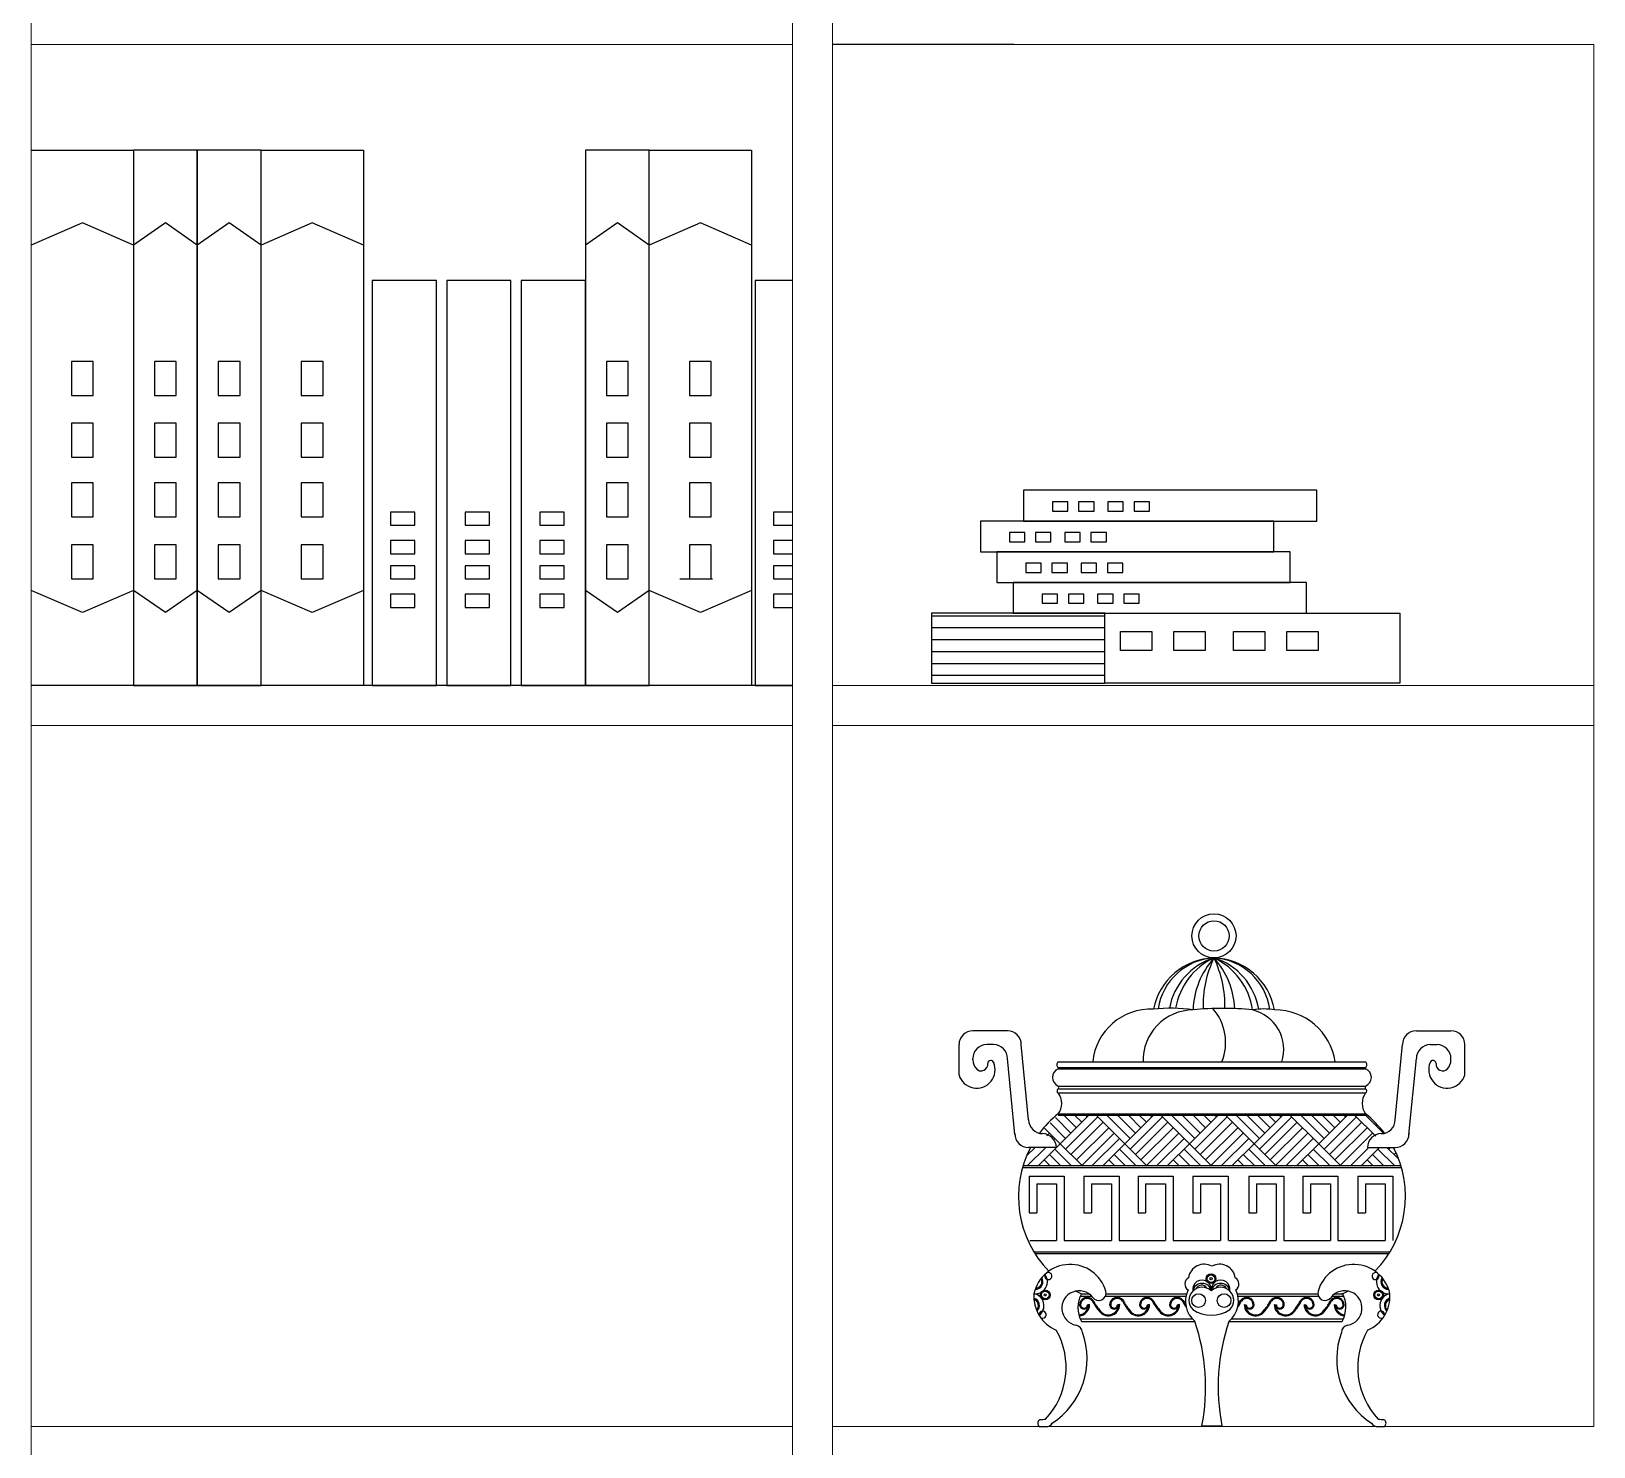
# Model space of a CAD drawing. Header units: millimetres. Extents: x 757294 to 891425, y -262592 to 287632.
# Drawn here: x 840401 to 841181, y -222654 to -221947 of the extents above; entities that cross this region are included whole.
import ezdxf

# ---------------------------------------------------------------- set-up
doc = ezdxf.new("R2010")
doc.units = ezdxf.units.MM
doc.header["$LTSCALE"] = 4
doc.layers.add('家具内线', color=8, linetype='Continuous')
doc.layers.add('家具外线', color=4, linetype='Continuous')
doc.layers.add('家具外轮廓线', color=3, linetype='Continuous', lineweight=15)

# ---------------------------------------------------------------- blocks, each defined once
blk = doc.blocks.new('3')
at = {"layer": '家具内线'}
for p, q in [((94666.8, 5609.67), (94858.61, 5609.67)), ((94666.8, 5608.8), (94858.61, 5608.8)), ((94666.8, 5598), (94858.61, 5598)), ((94666.8, 5596.28), (94858.61, 5596.28)), ((94666.8, 5593.68), (94858.61, 5593.68)), ((94674.77, 5568.66), (94665.16, 5578.28)), ((94666.8, 5580.72), (94858.61, 5580.72)), ((94666.8, 5579.86), (94858.61, 5579.86)), ((94668.05, 5561.94), (94685.97, 5579.86)), ((94678.13, 5572.02), (94670.3, 5579.86)), ((94671.41, 5558.58), (94691.57, 5578.74)), ((94681.49, 5575.38), (94677.02, 5579.86)), ((94684.85, 5578.74), (94683.74, 5579.86)), ((94708.37, 5561.94), (94690.46, 5579.86)), ((94711.73, 5565.3), (94697.18, 5579.86)), ((94715.09, 5568.66), (94703.9, 5579.86)), ((94708.37, 5561.94), (94726.29, 5579.86)), ((94718.45, 5572.02), (94710.62, 5579.86)), ((94711.73, 5558.58), (94731.9, 5578.74)), ((94721.81, 5575.38), (94717.34, 5579.86)), ((94725.17, 5578.74), (94724.06, 5579.86)), ((94748.7, 5561.94), (94730.78, 5579.86)), ((94752.06, 5565.3), (94737.5, 5579.86)), ((94755.42, 5568.66), (94744.22, 5579.86)), ((94748.7, 5561.94), (94766.61, 5579.86)), ((94758.78, 5572.02), (94750.94, 5579.86)), ((94752.06, 5558.58), (94772.22, 5578.74)), ((94762.14, 5575.38), (94757.66, 5579.86)), ((94765.5, 5578.74), (94764.38, 5579.86)), ((94789.02, 5561.94), (94771.1, 5579.86)), ((94792.38, 5565.3), (94777.82, 5579.86)), ((94795.74, 5568.66), (94784.54, 5579.86)), ((94789.02, 5561.94), (94806.94, 5579.86)), ((94799.1, 5572.02), (94791.26, 5579.86)), ((94792.38, 5558.58), (94812.54, 5578.74)), ((94802.46, 5575.38), (94797.98, 5579.86)), ((94805.82, 5578.74), (94804.7, 5579.86)), ((94829.34, 5561.94), (94811.42, 5579.86)), ((94832.7, 5565.3), (94818.14, 5579.86)), ((94836.06, 5568.66), (94824.86, 5579.86)), ((94829.34, 5561.94), (94847.26, 5579.86)), ((94839.42, 5572.02), (94831.58, 5579.86)), ((94832.7, 5558.58), (94852.86, 5578.74)), ((94842.78, 5575.38), (94838.3, 5579.86)), ((94846.14, 5578.74), (94845.02, 5579.86)), ((94864.94, 5566.66), (94851.75, 5579.86)), ((94869.95, 5568.38), (94858.47, 5579.86)), ((94668.05, 5561.94), (94658.32, 5571.68)), ((94659.62, 5566.96), (94661.33, 5568.66)), ((94671.41, 5565.3), (94661.74, 5574.98)), ((94674.77, 5555.22), (94694.93, 5575.38)), ((94678.13, 5551.86), (94698.29, 5572.02)), ((94681.49, 5548.5), (94701.65, 5568.66)), ((94715.09, 5555.22), (94735.26, 5575.38)), ((94718.45, 5551.86), (94738.62, 5572.02)), ((94721.81, 5548.5), (94741.98, 5568.66)), ((94755.42, 5555.22), (94775.58, 5575.38)), ((94758.78, 5551.86), (94778.94, 5572.02)), ((94762.14, 5548.5), (94782.3, 5568.66)), ((94795.74, 5555.22), (94815.9, 5575.38)), ((94799.1, 5551.86), (94819.26, 5572.02)), ((94802.46, 5548.5), (94822.62, 5568.66)), ((94836.06, 5555.22), (94856.22, 5575.38)), ((94839.42, 5551.86), (94859.58, 5572.02)), ((94842.78, 5548.5), (94862.94, 5568.66)), ((94647.53, 5554.86), (94652.33, 5559.66)), ((94647.71, 5548.32), (94659.05, 5559.66)), ((94654.43, 5548.32), (94668.05, 5561.94)), ((94663.7, 5564.31), (94664.69, 5565.3)), ((94674.95, 5548.32), (94664.69, 5558.58)), ((94681.67, 5548.32), (94668.05, 5561.94)), ((94688.03, 5548.32), (94705.01, 5565.3)), ((94694.75, 5548.32), (94708.37, 5561.94)), ((94715.27, 5548.32), (94705.01, 5558.58)), ((94721.99, 5548.32), (94708.37, 5561.94)), ((94728.36, 5548.32), (94745.34, 5565.3)), ((94735.08, 5548.32), (94748.7, 5561.94)), ((94755.59, 5548.32), (94745.34, 5558.58)), ((94762.32, 5548.32), (94748.7, 5561.94)), ((94768.68, 5548.32), (94785.66, 5565.3)), ((94775.4, 5548.32), (94789.02, 5561.94)), ((94795.92, 5548.32), (94785.66, 5558.58)), ((94802.64, 5548.32), (94789.02, 5561.94)), ((94809, 5548.32), (94825.98, 5565.3)), ((94815.72, 5548.32), (94829.34, 5561.94)), ((94836.24, 5548.32), (94825.98, 5558.58)), ((94842.96, 5548.32), (94829.34, 5561.94)), ((94849.32, 5548.32), (94860.66, 5559.66)), ((94856.04, 5548.32), (94867.38, 5559.66)), ((94876.56, 5548.32), (94866.3, 5558.58)), ((94878.68, 5552.93), (94871.95, 5559.66)), ((94873.02, 5558.58), (94874.1, 5559.66)), ((94644.85, 5548.32), (94880.56, 5548.32)), ((94654.79, 5548.32), (94654.61, 5548.5)), ((94661.51, 5548.32), (94657.97, 5551.86)), ((94668.23, 5548.32), (94661.33, 5555.22)), ((94695.11, 5548.32), (94694.93, 5548.5)), ((94701.83, 5548.32), (94698.29, 5551.86)), ((94708.55, 5548.32), (94701.65, 5555.22)), ((94735.43, 5548.32), (94735.26, 5548.5)), ((94742.15, 5548.32), (94738.62, 5551.86)), ((94748.87, 5548.32), (94741.98, 5555.22)), ((94775.76, 5548.32), (94775.58, 5548.5)), ((94782.48, 5548.32), (94778.94, 5551.86)), ((94789.2, 5548.32), (94782.3, 5555.22)), ((94816.08, 5548.32), (94815.9, 5548.5)), ((94822.8, 5548.32), (94819.26, 5551.86)), ((94829.52, 5548.32), (94822.62, 5555.22)), ((94856.4, 5548.32), (94856.22, 5548.5)), ((94863.12, 5548.32), (94859.58, 5551.86)), ((94869.84, 5548.32), (94862.94, 5555.22)), ((94876.38, 5555.22), (94877.34, 5556.19)), ((94644.85, 5547.24), (94880.56, 5547.24)), ((94648.61, 5541.72), (94648.61, 5518.83)), ((94648.61, 5541.72), (94670.52, 5541.72)), ((94670.52, 5541.72), (94670.52, 5501.61)), ((94682.89, 5541.72), (94682.89, 5518.83)), ((94682.89, 5541.72), (94704.8, 5541.72)), ((94704.8, 5541.72), (94704.8, 5501.61)), ((94716.62, 5541.72), (94716.62, 5518.83)), ((94716.62, 5541.72), (94738.52, 5541.72)), ((94738.52, 5541.72), (94738.52, 5501.61)), ((94750.9, 5541.72), (94750.9, 5518.83)), ((94750.9, 5541.72), (94772.8, 5541.72)), ((94772.8, 5541.72), (94772.8, 5501.61)), ((94785.73, 5541.72), (94785.73, 5518.83)), ((94785.73, 5541.72), (94807.64, 5541.72)), ((94807.64, 5541.72), (94807.64, 5501.61)), ((94819.46, 5541.72), (94819.46, 5518.83)), ((94819.46, 5541.72), (94841.36, 5541.72)), ((94841.36, 5541.72), (94841.36, 5501.61)), ((94853.74, 5541.72), (94853.74, 5518.83)), ((94853.74, 5541.72), (94875.64, 5541.72)), ((94875.64, 5541.72), (94875.64, 5501.61)), ((94653.37, 5536.97), (94653.37, 5518.83)), ((94653.37, 5536.97), (94665.77, 5536.97)), ((94665.77, 5536.97), (94665.77, 5501.63)), ((94687.65, 5536.97), (94687.65, 5518.83)), ((94687.65, 5536.97), (94700.05, 5536.97)), ((94700.05, 5536.97), (94700.05, 5501.63)), ((94721.37, 5536.97), (94721.37, 5518.83)), ((94721.37, 5536.97), (94733.77, 5536.97)), ((94733.77, 5536.97), (94733.77, 5501.63)), ((94755.65, 5536.97), (94755.65, 5518.83)), ((94755.65, 5536.97), (94768.05, 5536.97)), ((94768.05, 5536.97), (94768.05, 5501.63)), ((94790.49, 5536.97), (94790.49, 5518.83)), ((94790.49, 5536.97), (94802.88, 5536.97)), ((94802.88, 5536.97), (94802.88, 5501.63)), ((94824.21, 5536.97), (94824.21, 5518.83)), ((94824.21, 5536.97), (94836.61, 5536.97)), ((94836.61, 5536.97), (94836.61, 5501.63)), ((94858.49, 5536.97), (94858.49, 5518.83)), ((94858.49, 5536.97), (94870.89, 5536.97)), ((94870.89, 5536.97), (94870.89, 5501.63)), ((94648.61, 5518.83), (94653.37, 5518.83)), ((94682.89, 5518.83), (94687.65, 5518.83)), ((94716.62, 5518.83), (94721.37, 5518.83)), ((94750.9, 5518.83), (94755.65, 5518.83)), ((94785.73, 5518.83), (94790.49, 5518.83)), ((94819.46, 5518.83), (94824.21, 5518.83)), ((94853.74, 5518.83), (94858.49, 5518.83)), ((94649.07, 5501.63), (94665.77, 5501.63)), ((94670.52, 5501.63), (94700.05, 5501.63)), ((94704.8, 5501.63), (94733.77, 5501.63)), ((94738.52, 5501.63), (94768.05, 5501.63)), ((94773.36, 5501.63), (94802.88, 5501.63)), ((94807.64, 5501.63), (94836.61, 5501.63)), ((94841.36, 5501.63), (94870.89, 5501.63)), ((94652.29, 5494.54), (94873.12, 5494.54)), ((94652.29, 5493.46), (94873.12, 5493.46)), ((94680.57, 5466.89), (94687.7, 5466.89)), ((94686.39, 5461.59), (94685.1, 5461.53)), ((94696.22, 5466.89), (94746.49, 5466.89)), ((94705.15, 5461.59), (94703.85, 5461.53)), ((94723.79, 5461.59), (94722.5, 5461.53)), ((94742.55, 5461.59), (94741.25, 5461.53)), ((94778.54, 5466.89), (94829.19, 5466.89)), ((94782.87, 5461.59), (94784.17, 5461.53)), ((94801.62, 5461.59), (94802.92, 5461.53)), ((94820.27, 5461.59), (94821.56, 5461.53)), ((94837.71, 5466.89), (94844.96, 5466.89)), ((94839.02, 5461.59), (94840.32, 5461.53)), ((94680.57, 5452.64), (94750.56, 5452.64)), ((94774.85, 5452.64), (94844.72, 5452.64))]:
    blk.add_line(p, q, dxfattribs=at)
for centre, radius in [((94762.18, 5477.77), 3.02), ((94762.18, 5477.77), 2.37), ((94658.7, 5467.62), 3.02), ((94658.7, 5467.62), 2.37), ((94762.18, 5477.77), 0.646), ((94866.72, 5467.62), 3.02), ((94866.72, 5467.62), 2.37), ((94658.7, 5467.62), 0.646), ((94754.42, 5464.11), 4.28), ((94770.27, 5464.11), 4.28), ((94866.72, 5467.62), 0.646)]:
    blk.add_circle(centre, radius, dxfattribs=at)
for centre, radius, start, end in [((94766.1, 5640.66), 37.32, 93.21605, 171.42005), ((94775.96, 5639.34), 40.4, 107.21268, 169.69009), ((94781.95, 5639.41), 42.49, 114.98327, 170.365), ((94801.42, 5644.09), 50.45, 137.87992, 178.37068), ((94823.8, 5648.6), 66.6, 153.88051, 182.18535), ((94761.91, 5640.66), 37.32, 8.12028, 86.78395), ((94752.05, 5639.34), 40.4, 9.46806, 72.78732), ((94746.06, 5639.41), 42.49, 8.26926, 65.01673), ((94726.58, 5644.09), 50.45, 2.54792, 42.12008), ((94704.2, 5648.6), 66.6, 358.17451, 26.11949), ((94751.34, 5613.98), 31.55, 90.63177, 181.54824), ((94739.64, 5625.3), 31.66, 337.37885, 41.73116), ((94782.11, 5620.83), 25.41, 342.35647, 76.37013), ((94652.55, 5475.9), 7.53, 263.29854, 37.59696), ((94660.63, 5479.38), 2.21, 148.92537, 111.20608), ((94864.79, 5479.38), 2.21, 68.79392, 31.07463), ((94872.87, 5475.9), 7.53, 142.40304, 276.70146), ((94652.58, 5475.9), 4.72, 268.29457, 32.54269), ((94652.58, 5475.9), 4.07, 271.34193, 29.49533), ((94756.57, 5464.3), 8.19, 45.19367, 225.1496), ((94756.55, 5471.03), 5.86, 350.91196, 189.45334), ((94756.56, 5468.95), 5.9, 11.33469, 169.03061), ((94756.29, 5470.01), 3.72, 31.58811, 154.14683), ((94768.14, 5471.03), 5.86, 350.54666, 189.08804), ((94768.13, 5468.95), 5.9, 10.96939, 168.66531), ((94768.11, 5464.3), 8.19, 314.8504, 134.80633), ((94768.4, 5470.01), 3.72, 25.85317, 148.41189), ((94872.84, 5475.9), 4.72, 147.45731, 271.70543), ((94872.84, 5475.9), 4.07, 150.50467, 268.65807), ((94650.39, 5461), 4.72, 311.98154, 74.75176), ((94650.39, 5461), 7.53, 305.94578, 80.24421), ((94650.39, 5461), 4.07, 315.15727, 71.57602), ((94650.39, 5461), 7.53, 308.79453, 77.93877), ((94679.31, 5461.64), 6.44, 273.95825, 359.66373), ((94679.31, 5461.64), 7.09, 275.14872, 359.66373), ((94684.85, 5461.43), 4.71, 35.27679, 183.26207), ((94682.93, 5461.6), 2.81, 188.95701, 359.3134), ((94684.85, 5461.43), 4.06, 35.27679, 183.26207), ((94682.93, 5461.6), 2.16, 188.91024, 358.36465), ((94711.78, 5475.42), 26.34, 206.03802, 221.16866), ((94711.78, 5475.42), 25.69, 206.03802, 221.16866), ((94698.06, 5461.64), 7.09, 209.01578, 359.66373), ((94698.06, 5461.64), 6.44, 209.01578, 359.66373), ((94703.61, 5461.43), 4.71, 35.27679, 183.26207), ((94701.69, 5461.6), 2.81, 188.95701, 359.3134), ((94703.61, 5461.43), 4.06, 35.27679, 183.26207), ((94701.69, 5461.6), 2.17, 188.95701, 358.31568), ((94730.53, 5475.42), 26.34, 206.03802, 221.16866), ((94730.53, 5475.42), 25.69, 206.03802, 221.16866), ((94716.71, 5461.64), 7.09, 209.01578, 359.66373), ((94716.71, 5461.64), 6.44, 209.01578, 359.66373), ((94722.25, 5461.43), 4.71, 35.27679, 183.26207), ((94720.33, 5461.6), 2.81, 188.95701, 359.3134), ((94722.25, 5461.43), 4.06, 35.27679, 183.26207), ((94720.33, 5461.6), 2.16, 188.91024, 358.36465), ((94749.18, 5475.42), 26.34, 206.03802, 221.16866), ((94749.18, 5475.42), 25.69, 206.03802, 221.16866), ((94735.46, 5461.64), 7.09, 209.01578, 359.66373), ((94735.46, 5461.64), 6.44, 209.01578, 359.66373), ((94741.01, 5461.43), 4.71, 35.27679, 183.26207), ((94739.08, 5461.6), 2.81, 188.95701, 359.3134), ((94741.01, 5461.43), 4.06, 35.27679, 183.26207), ((94739.08, 5461.6), 2.17, 188.95701, 358.31568), ((94767.93, 5475.42), 26.34, 206.03802, 215.9141), ((94767.93, 5475.42), 25.69, 206.03802, 212.71209), ((94757.48, 5475.42), 26.34, 324.0859, 333.96198), ((94757.48, 5475.42), 25.69, 327.28791, 333.96198), ((94784.41, 5461.43), 4.71, 356.73793, 144.72321), ((94784.41, 5461.43), 4.06, 356.73793, 144.72321), ((94789.96, 5461.64), 7.09, 180.33627, 330.98422), ((94789.96, 5461.64), 6.44, 180.33627, 330.98422), ((94786.33, 5461.6), 2.81, 180.6866, 351.04299), ((94786.33, 5461.6), 2.17, 181.68432, 351.04299), ((94776.23, 5475.42), 25.69, 318.83134, 333.96198), ((94776.23, 5475.42), 26.34, 318.83134, 333.96198), ((94803.16, 5461.43), 4.71, 356.73793, 144.72321), ((94803.16, 5461.43), 4.06, 356.73793, 144.72321), ((94808.71, 5461.64), 7.09, 180.33627, 330.98422), ((94808.71, 5461.64), 6.44, 180.33627, 330.98422), ((94805.08, 5461.6), 2.81, 180.6866, 351.04299), ((94805.08, 5461.6), 2.16, 181.63535, 351.08976), ((94794.88, 5475.42), 25.69, 318.83134, 333.96198), ((94794.88, 5475.42), 26.34, 318.83134, 333.96198), ((94821.81, 5461.43), 4.71, 356.73793, 144.72321), ((94821.81, 5461.43), 4.06, 356.73793, 144.72321), ((94827.35, 5461.64), 7.09, 180.33627, 330.98422), ((94827.35, 5461.64), 6.44, 180.33627, 330.98422), ((94823.73, 5461.6), 2.81, 180.6866, 351.04299), ((94823.73, 5461.6), 2.17, 181.68432, 351.04299), ((94813.63, 5475.42), 25.69, 318.83134, 333.96198), ((94813.63, 5475.42), 26.34, 318.83134, 333.96198), ((94840.56, 5461.43), 4.71, 356.73793, 144.72321), ((94840.56, 5461.43), 4.06, 356.73793, 144.72321), ((94846.11, 5461.64), 7.09, 180.33627, 264.85128), ((94846.11, 5461.64), 6.44, 180.33627, 266.04175), ((94842.48, 5461.6), 2.81, 180.6866, 351.04299), ((94842.48, 5461.6), 2.16, 181.63535, 351.08976), ((94875.02, 5461), 7.53, 99.75579, 234.05422), ((94875.02, 5461), 7.53, 102.06123, 231.20547), ((94875.02, 5461), 4.72, 105.24824, 228.01846), ((94875.02, 5461), 4.07, 108.42398, 224.84273), ((94657.1, 5455.35), 2.21, 232.0924, 194.37311), ((94762.34, 5475.95), 20.93, 236.52295, 303.47705), ((94868.31, 5455.35), 2.21, 345.62689, 307.9076)]:
    blk.add_arc(centre, radius, start, end, dxfattribs=at)
at = {"layer": '家具外线'}
for p, q in [((94635.14, 5632.48), (94613.54, 5632.48)), ((94890.27, 5632.48), (94911.87, 5632.48)), ((94604.9, 5604.84), (94604.9, 5623.84)), ((94626.5, 5623.84), (94622.18, 5623.84)), ((94648.35, 5576.94), (94643.78, 5623.84)), ((94877.06, 5576.94), (94881.63, 5623.84)), ((94898.91, 5623.84), (94903.23, 5623.84)), ((94920.51, 5604.84), (94920.51, 5623.84)), ((94613.54, 5614.35), (94613.54, 5615.2)), ((94639.77, 5567.84), (94635.14, 5615.2)), ((94666.8, 5613.12), (94858.61, 5613.12)), ((94666.8, 5609.67), (94666.8, 5608.8)), ((94858.61, 5609.67), (94858.61, 5608.8)), ((94885.65, 5567.84), (94890.27, 5615.2)), ((94911.87, 5614.35), (94911.87, 5615.2)), ((94665.63, 5559.66), (94648.35, 5559.66)), ((94665.63, 5559.66), (94665.63, 5559.66)), ((94859.78, 5559.66), (94859.78, 5559.66)), ((94859.78, 5559.66), (94877.06, 5559.66)), ((94681.32, 5468.4), (94685.9, 5468.4)), ((94696.62, 5468.4), (94746.87, 5468.4)), ((94778.54, 5468.4), (94828.8, 5468.4)), ((94839.51, 5468.4), (94844.25, 5468.4)), ((94681.32, 5451.12), (94752.06, 5451.12)), ((94773.35, 5451.12), (94843.94, 5451.12)), ((94756.49, 5386.03), (94768.92, 5386.03))]:
    blk.add_line(p, q, dxfattribs=at)
for radius in [13.77, 9.45]:
    blk.add_circle((94764, 5691.69), radius, dxfattribs=at)
for centre, radius, start, end in [((94765.05, 5638.46), 39.48, 91.51673, 169.07977), ((94762.96, 5638.46), 39.48, 10.31414, 88.48327), ((94724.47, 5609.76), 36.22, 87.13473, 174.66608), ((94737.12, 5554.07), 92.5, 81.37013, 96.72669), ((94769.55, 5467.14), 179.35, 84.06189, 95.93811), ((94795.09, 5603.62), 42.48, 80.54167, 99.4661), ((94802.07, 5607.59), 37.94, 8.39232, 90.40509), ((94613.54, 5623.84), 8.64, 90, 180), ((94635.14, 5623.84), 8.64, 0, 90), ((94890.27, 5623.84), 8.64, 90, 180), ((94911.87, 5623.84), 8.64, 0, 90), ((94622.18, 5615.2), 8.64, 90, 180), ((94626.5, 5615.2), 8.64, 0, 90), ((94898.91, 5615.2), 8.64, 90, 180), ((94903.23, 5615.2), 8.64, 0, 90), ((94615.92, 5608.22), 11.52, 197.05546, 22.84581), ((94621.41, 5614.2), 7.87, 178.93584, 225.88353), ((94618.72, 5611.62), 4.14, 219.95629, 7.53413), ((94624.73, 5612.08), 1.92, 14.62398, 177.53666), ((94669.09, 5603.4), 5.86, 112.93272, 247.06728), ((94668.1, 5611.4), 2.16, 126.8699, 233.1301), ((94857.32, 5611.4), 2.16, 306.8699, 53.1301), ((94856.33, 5603.4), 5.86, 292.93272, 67.06728), ((94909.5, 5608.22), 11.52, 157.15419, 342.94454), ((94900.68, 5612.08), 1.92, 2.46334, 165.37602), ((94906.7, 5611.62), 4.14, 172.46587, 320.04371), ((94904, 5614.2), 7.87, 314.11647, 1.06416), ((94665.65, 5597.14), 1.44, 323.1716, 36.8284), ((94859.76, 5597.14), 1.44, 143.1716, 216.8284), ((94667.55, 5594.98), 1.5, 120.05734, 239.94266), ((94658.21, 5587.2), 10.76, 322.97141, 37.02859), ((94867.2, 5587.2), 10.76, 142.97141, 217.02859), ((94857.86, 5594.98), 1.5, 300.05734, 59.94266), ((94708.29, 5528.99), 66.32, 128.72363, 143.40697), ((94817.13, 5528.99), 66.32, 36.59303, 51.27637), ((94648.35, 5568.3), 8.64, 180, 270), ((94656.99, 5576.94), 8.64, 180, 270), ((94656.99, 5559.66), 8.64, 0, 90), ((94868.42, 5559.66), 8.64, 90, 180), ((94868.42, 5576.94), 8.64, 270, 0), ((94877.06, 5568.3), 8.64, 270, 0), ((94708.29, 5528.99), 66.32, 152.45195, 224.50349), ((94817.13, 5528.99), 66.32, 315.49651, 27.54805), ((94674.27, 5463.58), 23.11, 16.11965, 167.9175), ((94757.87, 5477.04), 9.8, 60.39807, 172.04693), ((94767.55, 5477.04), 9.8, 7.95307, 119.60193), ((94851.15, 5463.58), 23.11, 12.0825, 163.88035), ((94679.88, 5459.4), 10.83, 38.26767, 259.45963), ((94708.29, 5528.99), 66.32, 242.72518, 246.00083), ((94692.08, 5468.79), 4.56, 216.07882, 15.40799), ((94750.25, 5474.48), 4.43, 118.09833, 236.5759), ((94762.28, 5463.69), 16.11, 153.89092, 231.27644), ((94762.92, 5463.67), 16.31, 309.74138, 25.85949), ((94775.16, 5474.48), 4.43, 303.4241, 61.90167), ((94833.34, 5468.79), 4.56, 164.59201, 323.92118), ((94845.53, 5459.4), 10.83, 280.54037, 141.73233), ((94817.13, 5528.99), 66.32, 294.11604, 297.27482), ((94674.45, 5466.72), 22.84, 175.72196, 247.15315), ((94696.93, 5459.76), 17.84, 151.03816, 208.96184), ((94828.49, 5460.05), 17.84, 329.99695, 28.96184), ((94850.97, 5466.72), 22.84, 292.84685, 4.27804), ((94630.79, 5410.17), 128, 349.12627, 18.65819), ((94894.63, 5410.17), 128, 161.34181, 190.87373), ((94624.69, 5422.41), 47.04, 316.65591, 29.6328), ((94637.06, 5427.68), 47.79, 302.94686, 20.14719), ((94677.28, 5444.14), 4.65, 0, 82.33974), ((94888.35, 5427.68), 47.79, 159.85281, 237.05314), ((94848.13, 5444.14), 4.65, 97.66026, 180), ((94900.72, 5422.41), 47.04, 150.3672, 223.34409), ((94656.85, 5387.63), 2.8, 130.30137, 228.35632), ((94657.72, 5422.66), 37.22, 265.79572, 272.87967), ((94648.14, 5500.64), 111.03, 273.61798, 275.54503), ((94659.59, 5389.42), 3.93, 262.20946, 331.96285), ((94865.83, 5389.42), 3.93, 208.03715, 277.79054), ((94867.7, 5422.66), 37.22, 267.12033, 274.20428), ((94877.27, 5500.64), 111.03, 264.45497, 266.38202), ((94868.56, 5387.63), 2.8, 311.64368, 49.69863)]:
    blk.add_arc(centre, radius, start, end, dxfattribs=at)

msp = doc.modelspace()

# ---------------------------------------------------------------- linework, layer by layer
at = {"layer": '家具内线'}
for p, q in [((840401.16, -222006.85), (840452.26, -222006.85)), ((840452.26, -222006.85), (840452.26, -222274.15)), ((840452.26, -222006.85), (840452.26, -222274.15)), ((840484.07, -222006.85), (840452.26, -222006.85)), ((840484.07, -222274.15), (840484.07, -222006.85)), ((840484.07, -222006.85), (840484.07, -222274.15)), ((840515.89, -222006.85), (840484.07, -222006.85)), ((840515.89, -222274.15), (840515.89, -222006.85)), ((840515.89, -222274.15), (840515.89, -222006.85)), ((840515.89, -222006.85), (840566.98, -222006.85)), ((840566.98, -222006.85), (840566.98, -222274.15)), ((840709.67, -222006.85), (840677.86, -222006.85)), ((840677.86, -222006.85), (840677.86, -222274.15)), ((840709.67, -222274.15), (840709.67, -222006.85)), ((840709.67, -222274.15), (840709.67, -222006.85)), ((840709.67, -222006.85), (840760.77, -222006.85)), ((840760.77, -222006.85), (840760.77, -222274.15)), ((840426.71, -222043.22), (840401.16, -222054.26)), ((840452.26, -222054.26), (840426.71, -222043.22)), ((840468.16, -222043.22), (840452.26, -222054.26)), ((840484.07, -222054.26), (840468.16, -222043.22)), ((840499.98, -222043.22), (840484.07, -222054.26)), ((840515.89, -222054.26), (840499.98, -222043.22)), ((840541.44, -222043.22), (840515.89, -222054.26)), ((840566.98, -222054.26), (840541.44, -222043.22)), ((840693.77, -222043.22), (840677.86, -222054.26)), ((840709.67, -222054.26), (840693.77, -222043.22)), ((840735.22, -222043.22), (840709.67, -222054.26)), ((840760.77, -222054.26), (840735.22, -222043.22)), ((840571.35, -222071.88), (840571.35, -222274.15)), ((840603.45, -222071.88), (840571.35, -222071.88)), ((840603.45, -222274.15), (840603.45, -222071.88)), ((840608.56, -222071.88), (840608.56, -222274.15)), ((840640.65, -222071.88), (840608.56, -222071.88)), ((840640.65, -222274.15), (840640.65, -222071.88)), ((840645.76, -222071.88), (840645.76, -222274.15)), ((840677.86, -222071.88), (840645.76, -222071.88)), ((840677.86, -222274.15), (840677.86, -222071.88)), ((840762.52, -222071.88), (840762.52, -222274.15)), ((840781.16, -222071.88), (840762.52, -222071.88)), ((840421.2, -222112.3), (840421.2, -222129.28)), ((840432.12, -222112.3), (840421.2, -222112.3)), ((840432.12, -222129.28), (840432.12, -222112.3)), ((840462.65, -222112.3), (840462.65, -222129.28)), ((840473.58, -222112.3), (840462.65, -222112.3)), ((840473.58, -222129.28), (840473.58, -222112.3)), ((840494.47, -222112.3), (840494.47, -222129.28)), ((840505.4, -222112.3), (840494.47, -222112.3)), ((840505.4, -222129.28), (840505.4, -222112.3)), ((840535.93, -222112.3), (840535.93, -222129.28)), ((840546.85, -222112.3), (840535.93, -222112.3)), ((840546.85, -222129.28), (840546.85, -222112.3)), ((840688.25, -222112.3), (840688.25, -222129.28)), ((840699.18, -222112.3), (840688.25, -222112.3)), ((840699.18, -222129.28), (840699.18, -222112.3)), ((840729.71, -222112.3), (840729.71, -222129.28)), ((840740.64, -222112.3), (840729.71, -222112.3)), ((840740.64, -222129.28), (840740.64, -222112.3)), ((840421.2, -222129.28), (840432.12, -222129.28)), ((840462.65, -222129.28), (840473.58, -222129.28)), ((840494.47, -222129.28), (840505.4, -222129.28)), ((840535.93, -222129.28), (840546.85, -222129.28)), ((840688.25, -222129.28), (840699.18, -222129.28)), ((840729.71, -222129.28), (840740.64, -222129.28)), ((840421.2, -222143.24), (840421.2, -222160.22)), ((840432.12, -222143.24), (840421.2, -222143.24)), ((840432.12, -222160.22), (840432.12, -222143.24)), ((840462.65, -222143.24), (840462.65, -222160.22)), ((840473.58, -222143.24), (840462.65, -222143.24)), ((840473.58, -222160.22), (840473.58, -222143.24)), ((840494.47, -222143.24), (840494.47, -222160.22)), ((840505.4, -222143.24), (840494.47, -222143.24)), ((840505.4, -222160.22), (840505.4, -222143.24)), ((840535.93, -222143.24), (840535.93, -222160.22)), ((840546.85, -222143.24), (840535.93, -222143.24)), ((840546.85, -222160.22), (840546.85, -222143.24)), ((840688.25, -222143.24), (840688.25, -222160.22)), ((840699.18, -222143.24), (840688.25, -222143.24)), ((840699.18, -222160.22), (840699.18, -222143.24)), ((840729.71, -222143.24), (840729.71, -222160.22)), ((840740.64, -222143.24), (840729.71, -222143.24)), ((840740.64, -222160.22), (840740.64, -222143.24)), ((840421.2, -222160.22), (840432.12, -222160.22)), ((840462.65, -222160.22), (840473.58, -222160.22)), ((840494.47, -222160.22), (840505.4, -222160.22)), ((840535.93, -222160.22), (840546.85, -222160.22)), ((840688.25, -222160.22), (840699.18, -222160.22)), ((840729.71, -222160.22), (840740.64, -222160.22)), ((840421.2, -222172.96), (840421.2, -222189.95)), ((840432.12, -222172.96), (840421.2, -222172.96)), ((840432.12, -222189.95), (840432.12, -222172.96)), ((840462.65, -222172.96), (840462.65, -222189.95)), ((840473.58, -222172.96), (840462.65, -222172.96)), ((840473.58, -222189.95), (840473.58, -222172.96)), ((840494.47, -222172.96), (840494.47, -222189.95)), ((840505.4, -222172.96), (840494.47, -222172.96)), ((840505.4, -222189.95), (840505.4, -222172.96)), ((840535.93, -222172.96), (840535.93, -222189.95)), ((840546.85, -222172.96), (840535.93, -222172.96)), ((840546.85, -222189.95), (840546.85, -222172.96)), ((840688.25, -222172.96), (840688.25, -222189.95)), ((840699.18, -222172.96), (840688.25, -222172.96)), ((840699.18, -222189.95), (840699.18, -222172.96)), ((840729.71, -222172.96), (840729.71, -222189.95)), ((840740.64, -222172.96), (840729.71, -222172.96)), ((840740.64, -222189.95), (840740.64, -222172.96)), ((840918.63, -222182.43), (840910.94, -222182.43)), ((840910.94, -222182.43), (840910.94, -222187.04)), ((840918.63, -222187.04), (840918.63, -222182.43)), ((840931.69, -222182.43), (840924, -222182.43)), ((840924, -222182.43), (840924, -222187.04)), ((840931.69, -222187.04), (840931.69, -222182.43)), ((840946.29, -222182.43), (840938.6, -222182.43)), ((840938.6, -222182.43), (840938.6, -222187.04)), ((840946.29, -222187.04), (840946.29, -222182.43)), ((840959.35, -222182.43), (840951.67, -222182.43)), ((840951.67, -222182.43), (840951.67, -222187.04)), ((840959.35, -222187.04), (840959.35, -222182.43)), ((840421.2, -222189.95), (840432.12, -222189.95)), ((840462.65, -222189.95), (840473.58, -222189.95)), ((840494.47, -222189.95), (840505.4, -222189.95)), ((840535.93, -222189.95), (840546.85, -222189.95)), ((840592.73, -222187.58), (840580.58, -222187.58)), ((840580.58, -222187.58), (840580.58, -222194.16)), ((840592.73, -222194.16), (840592.73, -222187.58)), ((840629.93, -222187.58), (840617.78, -222187.58)), ((840617.78, -222187.58), (840617.78, -222194.16)), ((840629.93, -222194.16), (840629.93, -222187.58)), ((840667.13, -222187.58), (840654.98, -222187.58)), ((840654.98, -222187.58), (840654.98, -222194.16)), ((840667.13, -222194.16), (840667.13, -222187.58)), ((840688.25, -222189.95), (840699.18, -222189.95)), ((840729.71, -222189.95), (840740.64, -222189.95)), ((840781.16, -222187.58), (840771.75, -222187.58)), ((840771.75, -222187.58), (840771.75, -222194.16)), ((840910.94, -222187.04), (840918.63, -222187.04)), ((840924, -222187.04), (840931.69, -222187.04)), ((840938.6, -222187.04), (840946.29, -222187.04)), ((840951.67, -222187.04), (840959.35, -222187.04)), ((840580.58, -222194.16), (840592.73, -222194.16)), ((840617.78, -222194.16), (840629.93, -222194.16)), ((840654.98, -222194.16), (840667.13, -222194.16)), ((840771.75, -222194.16), (840781.16, -222194.16)), ((840897.13, -222197.78), (840889.45, -222197.78)), ((840889.45, -222197.78), (840889.45, -222202.39)), ((840897.13, -222202.39), (840897.13, -222197.78)), ((840910.19, -222197.78), (840902.51, -222197.78)), ((840902.51, -222197.78), (840902.51, -222202.39)), ((840910.19, -222202.39), (840910.19, -222197.78)), ((840924.79, -222197.78), (840917.11, -222197.78)), ((840917.11, -222197.78), (840917.11, -222202.39)), ((840924.79, -222202.39), (840924.79, -222197.78)), ((840937.85, -222197.78), (840930.17, -222197.78)), ((840930.17, -222197.78), (840930.17, -222202.39)), ((840937.85, -222202.39), (840937.85, -222197.78)), ((840421.2, -222203.9), (840421.2, -222220.88)), ((840432.12, -222203.9), (840421.2, -222203.9)), ((840432.12, -222220.88), (840432.12, -222203.9)), ((840462.65, -222203.9), (840462.65, -222220.88)), ((840473.58, -222203.9), (840462.65, -222203.9)), ((840473.58, -222220.88), (840473.58, -222203.9)), ((840494.47, -222203.9), (840494.47, -222220.88)), ((840505.4, -222203.9), (840494.47, -222203.9)), ((840505.4, -222220.88), (840505.4, -222203.9)), ((840535.93, -222203.9), (840535.93, -222220.88)), ((840546.85, -222203.9), (840535.93, -222203.9)), ((840546.85, -222220.88), (840546.85, -222203.9)), ((840592.73, -222201.79), (840580.58, -222201.79)), ((840580.58, -222201.79), (840580.58, -222208.37)), ((840592.73, -222208.37), (840592.73, -222201.79)), ((840629.93, -222201.79), (840617.78, -222201.79)), ((840617.78, -222201.79), (840617.78, -222208.37)), ((840629.93, -222208.37), (840629.93, -222201.79)), ((840667.13, -222201.79), (840654.98, -222201.79)), ((840654.98, -222201.79), (840654.98, -222208.37)), ((840667.13, -222208.37), (840667.13, -222201.79)), ((840688.25, -222203.9), (840688.25, -222220.88)), ((840699.18, -222203.9), (840688.25, -222203.9)), ((840699.18, -222220.88), (840699.18, -222203.9)), ((840729.71, -222203.9), (840729.71, -222220.88)), ((840740.64, -222203.9), (840729.71, -222203.9)), ((840740.64, -222220.88), (840740.64, -222203.9)), ((840781.16, -222201.79), (840771.75, -222201.79)), ((840771.75, -222201.79), (840771.75, -222208.37)), ((840889.45, -222202.39), (840897.13, -222202.39)), ((840902.51, -222202.39), (840910.19, -222202.39)), ((840917.11, -222202.39), (840924.79, -222202.39)), ((840930.17, -222202.39), (840937.85, -222202.39)), ((840580.58, -222208.37), (840592.73, -222208.37)), ((840617.78, -222208.37), (840629.93, -222208.37)), ((840654.98, -222208.37), (840667.13, -222208.37)), ((840771.75, -222208.37), (840781.16, -222208.37)), ((840905.33, -222213.13), (840897.64, -222213.13)), ((840897.64, -222213.13), (840897.64, -222217.74)), ((840905.33, -222217.74), (840905.33, -222213.13)), ((840918.39, -222213.13), (840910.7, -222213.13)), ((840910.7, -222213.13), (840910.7, -222217.74)), ((840918.39, -222217.74), (840918.39, -222213.13)), ((840932.99, -222213.13), (840925.3, -222213.13)), ((840925.3, -222213.13), (840925.3, -222217.74)), ((840932.99, -222217.74), (840932.99, -222213.13)), ((840946.05, -222213.13), (840938.36, -222213.13)), ((840938.36, -222213.13), (840938.36, -222217.74)), ((840946.05, -222217.74), (840946.05, -222213.13)), ((840421.2, -222220.88), (840432.12, -222220.88)), ((840462.65, -222220.88), (840473.58, -222220.88)), ((840494.47, -222220.88), (840505.4, -222220.88)), ((840535.93, -222220.88), (840546.85, -222220.88)), ((840592.73, -222214.38), (840580.58, -222214.38)), ((840580.58, -222214.38), (840580.58, -222220.96)), ((840580.58, -222220.96), (840592.73, -222220.96)), ((840592.73, -222220.96), (840592.73, -222214.38)), ((840629.93, -222214.38), (840617.78, -222214.38)), ((840617.78, -222214.38), (840617.78, -222220.96)), ((840617.78, -222220.96), (840629.93, -222220.96)), ((840629.93, -222220.96), (840629.93, -222214.38)), ((840667.13, -222214.38), (840654.98, -222214.38)), ((840654.98, -222214.38), (840654.98, -222220.96)), ((840654.98, -222220.96), (840667.13, -222220.96)), ((840667.13, -222220.96), (840667.13, -222214.38)), ((840688.25, -222220.88), (840699.18, -222220.88)), ((840729.71, -222220.88), (840740.64, -222220.88)), ((840781.16, -222214.38), (840771.75, -222214.38)), ((840771.75, -222214.38), (840771.75, -222220.96)), ((840771.75, -222220.96), (840781.16, -222220.96)), ((840897.64, -222217.74), (840905.33, -222217.74)), ((840910.7, -222217.74), (840918.39, -222217.74)), ((840925.3, -222217.74), (840932.99, -222217.74)), ((840938.36, -222217.74), (840946.05, -222217.74)), ((840426.71, -222237.77), (840401.16, -222226.73)), ((840452.26, -222226.73), (840426.71, -222237.77)), ((840468.16, -222237.77), (840452.26, -222226.73)), ((840484.07, -222226.73), (840468.16, -222237.77)), ((840499.98, -222237.77), (840484.07, -222226.73)), ((840515.89, -222226.73), (840499.98, -222237.77)), ((840541.44, -222237.77), (840515.89, -222226.73)), ((840566.98, -222226.73), (840541.44, -222237.77)), ((840592.73, -222228.6), (840580.58, -222228.6)), ((840580.58, -222228.6), (840580.58, -222235.18)), ((840592.73, -222235.18), (840592.73, -222228.6)), ((840629.93, -222228.6), (840617.78, -222228.6)), ((840617.78, -222228.6), (840617.78, -222235.18)), ((840629.93, -222235.18), (840629.93, -222228.6)), ((840667.13, -222228.6), (840654.98, -222228.6)), ((840654.98, -222228.6), (840654.98, -222235.18)), ((840667.13, -222235.18), (840667.13, -222228.6)), ((840693.77, -222237.77), (840677.86, -222226.73)), ((840709.67, -222226.73), (840693.77, -222237.77)), ((840735.22, -222237.77), (840709.67, -222226.73)), ((840760.77, -222226.73), (840735.22, -222237.77)), ((840781.16, -222228.6), (840771.75, -222228.6)), ((840771.75, -222228.6), (840771.75, -222235.18)), ((840913.52, -222228.48), (840905.84, -222228.48)), ((840905.84, -222228.48), (840905.84, -222233.09)), ((840913.52, -222233.09), (840913.52, -222228.48)), ((840926.58, -222228.48), (840918.9, -222228.48)), ((840918.9, -222228.48), (840918.9, -222233.09)), ((840926.58, -222233.09), (840926.58, -222228.48)), ((840941.18, -222228.48), (840933.5, -222228.48)), ((840933.5, -222228.48), (840933.5, -222233.09)), ((840941.18, -222233.09), (840941.18, -222228.48)), ((840946.56, -222228.48), (840946.56, -222233.09)), ((840954.24, -222228.48), (840946.56, -222228.48)), ((840954.24, -222233.09), (840954.24, -222228.48)), ((840580.58, -222235.18), (840592.73, -222235.18)), ((840617.78, -222235.18), (840629.93, -222235.18)), ((840654.98, -222235.18), (840667.13, -222235.18)), ((840771.75, -222235.18), (840781.16, -222235.18)), ((840905.84, -222233.09), (840913.52, -222233.09)), ((840918.9, -222233.09), (840926.58, -222233.09)), ((840933.5, -222233.09), (840941.18, -222233.09)), ((840946.56, -222233.09), (840954.24, -222233.09)), ((840850.62, -222239.32), (840937.05, -222239.32)), ((840850.62, -222245.26), (840937.05, -222245.26)), ((840850.62, -222251.2), (840937.05, -222251.2)), ((840944.84, -222256.62), (840944.84, -222247.22)), ((840944.84, -222247.22), (840960.52, -222247.22)), ((840960.52, -222247.22), (840960.52, -222256.62)), ((840971.5, -222247.22), (840987.18, -222247.22)), ((840971.5, -222256.62), (840971.5, -222247.22)), ((840987.18, -222247.22), (840987.18, -222256.62)), ((841001.29, -222247.22), (841016.98, -222247.22)), ((841001.29, -222256.62), (841001.29, -222247.22)), ((841016.98, -222247.22), (841016.98, -222256.62)), ((841027.95, -222247.22), (841043.63, -222247.22)), ((841027.95, -222256.62), (841027.95, -222247.22)), ((841043.63, -222247.22), (841043.63, -222256.62)), ((840850.62, -222257.14), (840937.05, -222257.14)), ((840960.52, -222256.62), (840944.84, -222256.62)), ((840987.18, -222256.62), (840971.5, -222256.62)), ((841016.98, -222256.62), (841001.29, -222256.62)), ((841043.63, -222256.62), (841027.95, -222256.62)), ((840850.62, -222263.08), (840937.05, -222263.08)), ((840452.26, -222274.15), (840401.16, -222274.15)), ((840452.26, -222274.15), (840484.07, -222274.15)), ((840484.07, -222274.15), (840515.89, -222274.15)), ((840566.98, -222274.15), (840515.89, -222274.15)), ((840571.35, -222274.15), (840603.45, -222274.15)), ((840608.56, -222274.15), (840640.65, -222274.15)), ((840645.76, -222274.15), (840677.86, -222274.15)), ((840677.86, -222274.15), (840709.67, -222274.15)), ((840760.77, -222274.15), (840709.67, -222274.15)), ((840762.52, -222274.15), (840781.16, -222274.15)), ((840850.62, -222269.02), (840937.05, -222269.02))]:
    msp.add_line(p, q, dxfattribs=at)
at = {"layer": '家具外线'}
for p, q in [((840891.76, -221954.15), (840801.16, -221954.15)), ((840896.46, -222176.69), (840896.46, -222192.04)), ((841042.91, -222176.69), (840896.46, -222176.69)), ((841042.91, -222192.04), (841042.91, -222176.69)), ((840874.96, -222192.04), (840874.96, -222207.39)), ((841021.42, -222192.04), (840874.96, -222192.04)), ((840896.46, -222192.04), (841042.91, -222192.04)), ((841021.42, -222207.39), (841021.42, -222192.04)), ((840874.96, -222207.39), (841021.42, -222207.39)), ((840883.16, -222207.39), (840883.16, -222222.74)), ((841029.61, -222207.39), (840883.16, -222207.39)), ((841029.61, -222222.74), (841029.61, -222207.39)), ((840724.89, -222220.88), (840741.17, -222220.88)), ((840883.16, -222222.74), (841029.61, -222222.74)), ((840891.35, -222222.74), (840891.35, -222238.09)), ((841037.81, -222222.74), (840891.35, -222222.74)), ((841037.81, -222238.09), (841037.81, -222222.74)), ((840850.62, -222238.09), (840850.62, -222272.95)), ((840937.05, -222238.09), (840850.62, -222238.09)), ((840891.35, -222238.09), (841037.81, -222238.09)), ((840937.05, -222272.95), (840937.05, -222238.09)), ((840937.05, -222272.95), (840937.05, -222238.09)), ((840937.05, -222238.09), (841084.43, -222238.09)), ((841084.43, -222238.09), (841084.43, -222272.95)), ((840781.16, -222274.15), (840401.16, -222274.15)), ((840850.62, -222272.95), (840937.05, -222272.95)), ((841084.43, -222272.95), (840937.05, -222272.95))]:
    msp.add_line(p, q, dxfattribs=at)
at = {"layer": '家具外轮廓线', "color": 1, "ltscale": 5}
for p, q in [((840401.16, -221584.15), (840401.16, -223044.15)), ((840781.16, -221584.15), (840781.16, -221954.15)), ((840801.16, -221584.15), (840801.16, -221954.15)), ((840781.16, -221954.15), (840401.16, -221954.15)), ((840781.16, -221954.15), (840781.16, -222294.15)), ((841181.16, -221954.15), (840801.16, -221954.15)), ((840801.16, -221954.15), (840801.16, -222294.15)), ((841181.16, -221954.15), (841181.16, -222304.15)), ((841080.58, -222274.15), (840801.16, -222274.15)), ((841181.16, -222274.15), (840801.16, -222274.15)), ((840781.16, -222294.15), (840401.16, -222294.15)), ((840781.16, -222294.15), (840781.16, -222664.15)), ((840801.16, -222294.15), (840801.16, -222664.15)), ((841181.16, -222294.15), (840801.16, -222294.15)), ((841181.16, -222294.15), (841181.16, -222644.15)), ((840781.16, -222644.15), (840401.16, -222644.15)), ((841181.16, -222644.15), (840801.16, -222644.15))]:
    msp.add_line(p, q, dxfattribs=at)

# ---------------------------------------------------------------- block references
at = {"layer": '家具内线', "xscale": 0.8000000000465661, "yscale": 0.7999999999883585, "zscale": 0.8000000000029104}
msp.add_blockref('3', (765180.38, -226952.53), dxfattribs=at)

doc.saveas('drawing.dxf')
